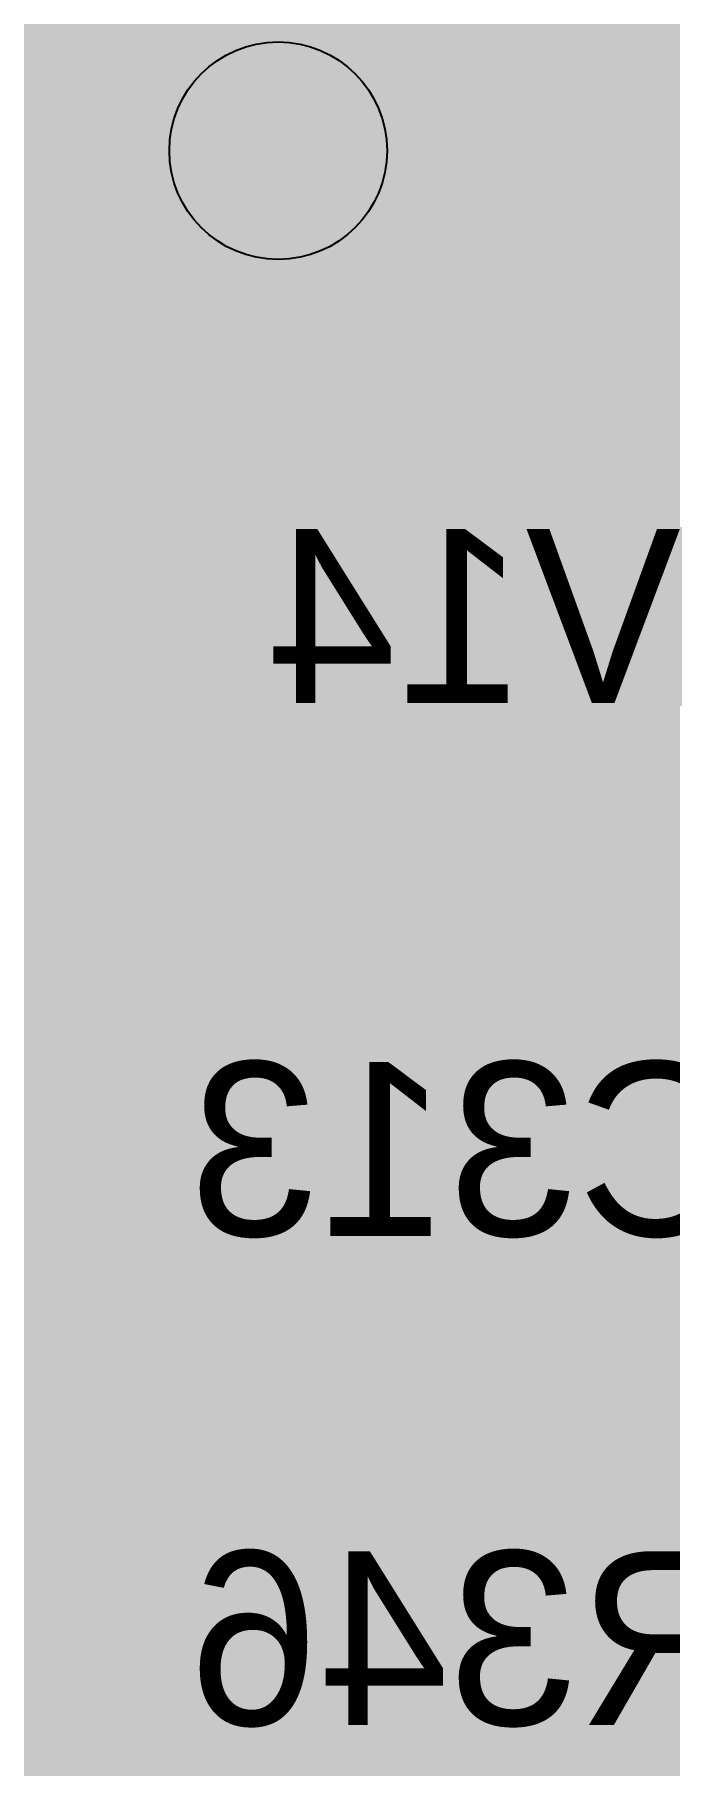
# Model space of a CAD drawing. Extents: x -28 to 199, y -61 to 255.
# Drawn here: x 139.88 to 142.8, y 146.58 to 154.53 of the extents above; entities that cross this region are included whole.
import ezdxf
from ezdxf.enums import TextEntityAlignment as Align

# ---------------------------------------------------------------- set-up
doc = ezdxf.new("R2010")
doc.units = 0
doc.header["$MEASUREMENT"] = 0
for name, color, linetype in [('ASSEMBLY_PART_NUMBERS_BTM', 191, 'CONTINUOUS'), ('ASSEMBLY_PART_NUMBERS_TOP', 102, 'CONTINUOUS'), ('ASSEMBLY_REF_DES_BTM', 191, 'CONTINUOUS'), ('DRILL_DRAWING', 21, 'CONTINUOUS'), ('GENERATED_SILKSCREEN_BTM', 255, 'CONTINUOUS'), ('GENERATED_SILKSCREEN_TOP', 140, 'CONTINUOUS'), ('MOUNTING_HOLES_LAYER_2', 42, 'CONTINUOUS'), ('MOUNTING_HOLES_LAYER_3', 42, 'CONTINUOUS'), ('MOUNTING_HOLES_LAYER_BOT21', 42, 'CONTINUOUS'), ('MOUNTING_HOLES_LAYER_TOP', 42, 'CONTINUOUS'), ('PLANE_DATA_LAYER_TOP', 150, 'CONTINUOUS'), ('PLANE_SHAPES_LAYER_2', 230, 'CONTINUOUS'), ('PLANE_SHAPES_LAYER_3', 81, 'CONTINUOUS'), ('PLANE_SHAPES_LAYER_TOP', 150, 'CONTINUOUS'), ('SILKSCREEN_REF_DES_BTM', 211, 'CONTINUOUS'), ('SILKSCREEN_REF_DES_TOP', 150, 'CONTINUOUS'), ('TRACES_LAYER_2', 230, 'CONTINUOUS'), ('TRACES_LAYER_BOTTOM', 10, 'CONTINUOUS'), ('TRACES_LAYER_TOP', 150, 'CONTINUOUS')]:
    doc.layers.add(name, color=color, linetype=linetype)
doc.styles.add('VERDANA', font='verdana.TTF')
doc.styles.add('VERIBEST_GERBER_0', font='txt')

msp = doc.modelspace()

# ---------------------------------------------------------------- hatches: boundary and pattern name
at = {"layer": 'MOUNTING_HOLES_LAYER_2'}
h = msp.add_hatch(color=256, dxfattribs=at)
edge = h.paths.add_edge_path()
edge.add_arc((141, 154), 0.5, 0, 360)
at = {"layer": 'MOUNTING_HOLES_LAYER_3'}
h = msp.add_hatch(color=256, dxfattribs=at)
edge = h.paths.add_edge_path()
edge.add_arc((141, 154), 0.5, 0, 360)
at = {"layer": 'MOUNTING_HOLES_LAYER_BOT21'}
h = msp.add_hatch(color=256, dxfattribs=at)
edge = h.paths.add_edge_path()
edge.add_arc((141, 154), 0.5, 0, 360)
at = {"layer": 'MOUNTING_HOLES_LAYER_TOP'}
h = msp.add_hatch(color=256, dxfattribs=at)
edge = h.paths.add_edge_path()
edge.add_arc((141, 154), 0.5, 0, 360)
at = {"layer": 'PLANE_DATA_LAYER_TOP'}
h = msp.add_hatch(color=256, dxfattribs=at)
h.paths.add_polyline_path([(154.25, 152.20923, -0.5823694), (154.13471, 152.14381, 0.5823677), (153, 151.5), (153, 151.5, 0.1354741), (153.10619, 151.11529, -0.5823732), (153.04077, 151), (144.25001, 151, 0.4142136), (144.25, 150.99999), (144.25, 146.48354, -0.4142136), (144.1738, 146.40734), (141.76908, 146.40734, 0.1989122), (141.46856, 146.28286), (141.04602, 145.86033, 0.1989122), (140.92155, 145.55981), (140.92155, 141.44066, 0.1427308), (140.98807, 141.21236, -0.1427302), (141, 141.17143), (141, 137.8262, -0.4142136), (140.9238, 137.75), (140.73867, 137.75, -0.1989134), (140.68479, 137.77232), (140.39095, 138.06615, -0.19891), (140.36864, 138.12003), (140.36864, 138.12003, -0.1031535), (140.37499, 138.15049, 0.1031534), (140.5, 138.75), (140.5, 138.75, 1), (137.5, 138.75), (137.5, 138.75, 0.1031534), (137.62501, 138.15049, -0.1031535), (137.63136, 138.12003), (137.63136, 138.12003, -0.19891), (137.60905, 138.06615), (136.06521, 136.52232, -0.1989134), (136.01133, 136.5), (132.5762, 136.5, -0.4142136), (132.5, 136.5762), (132.5, 142.9238, -0.4142136), (132.5762, 143), (135.49999, 143, 0.4142136), (135.5, 143.00001), (135.5, 146.24999, 0.4142136), (135.49999, 146.25), (134.41542, 146.25, -0.6466126), (134.35839, 146.37674, 0.1833039), (134.61, 147.04), (134.61, 147.04, 0.6130226), (133.02169, 147.84864, -0.6130232), (132.90066, 147.91026), (132.90066, 151.27383, -0.19891), (132.92298, 151.32771), (133.32295, 151.72768, -0.1989134), (133.37683, 151.75), (144.24999, 151.75, 0.4142136), (144.25, 151.75001), (144.25, 153.3238, -0.4142136), (144.3262, 153.4), (154.1738, 153.4, -0.4142136), (154.25, 153.3238)], flags=0)
h.paths.add_polyline_path([(133.5, 138.75, -1), (136.5, 138.75, -1)], flags=0)
at = {"layer": 'PLANE_SHAPES_LAYER_2'}
h = msp.add_hatch(color=256, dxfattribs=at)
h.paths.add_polyline_path([(169.5, 129.25), (149.5, 129.25), (142.25, 122), (142.25, 90.5), (147.5, 90.5), (147.5, 80), (154, 80), (154, 69.25), (131.75, 69.25), (131.75, 73.25), (121.25, 73.25), (121.25, 81), (110.5, 81), (110.5, 125.75), (106.5, 125.75), (106.5, 128.75), (93.5, 128.75), (93.5, 120.25), (91.75, 120.25), (91.75, 121.5), (80, 121.5), (80, 118.25), (73.25, 118.25), (73.25, 124.5), (67.5, 124.5), (67.5, 128), (57.75, 128), (57.75, 120.25), (55.25, 120.25), (55.25, 121.5), (47.5, 121.5), (47.5, 119), (35, 119), (35, 134.75), (32.75, 134.75), (32.75, 159.75), (29.25, 159.75), (29.25, 175.25), (22.5, 175.25), (22.5, 195.25), (17.25, 195.25), (17.25, 198), (22.5, 198), (22.5, 216.5), (40.25, 216.5), (40.25, 235.5), (54.5, 235.5), (54.5, 254), (87.25, 254), (87.25, 236.25), (86.25, 236.25), (86.25, 228.75), (81, 228.75), (81, 218.75), (95.25, 218.75), (95.25, 194.5), (87, 194.5), (87, 172), (131.1, 172), (131.1, 208.75), (115.5, 208.75), (115.5, 213.75), (106.75, 213.75), (106.75, 218.75), (110.25, 222.25), (110.25, 226.25), (142.5, 226.25), (142.5, 221.5), (160.5, 221.5), (160.5, 240.75), (169.5, 240.75)])
h.paths.add_polyline_path([(35.5, 149.5), (41.75, 149.5), (41.75, 152), (39.25, 152), (39.25, 154), (37.75, 154), (37.75, 152), (35.5, 152)], flags=16)
h.paths.add_polyline_path([(37.5, 125.75), (37.5, 128.75), (42.75, 128.75), (42.75, 125.75)], flags=16)
h.paths.add_polyline_path([(52, 127.75), (52, 130.75), (54.25, 130.75), (54.25, 127.75)], flags=16)
h.paths.add_polyline_path([(50.75, 219.5), (50.75, 226.5), (71.75, 226.5), (71.75, 219.5)], flags=16)
h.paths.add_polyline_path([(66.5, 150.75), (66.5, 177.5), (72.25, 177.5), (72.25, 150.75)], flags=16)
h.paths.add_polyline_path([(47.25, 185.25), (73, 185.25), (73, 188.25), (70.25, 188.25), (70.25, 191), (47.25, 191)], flags=16)
h.paths.add_polyline_path([(84.5, 208), (84.5, 212.75), (85, 212.75), (85, 208)], flags=16)
h.paths.add_polyline_path([(61.5, 137.25), (87.75, 137.25), (87.75, 140.5), (84.75, 140.5), (84.75, 143), (61.5, 143)], flags=16)
h.paths.add_polyline_path([(88.75, 127), (88.75, 130), (91, 130), (91, 127)], flags=16)
h.paths.add_polyline_path([(85.5, 130.25), (85.5, 132.5), (91, 132.5), (91, 130.25)], flags=16)
h.paths.add_polyline_path([(108.75, 142.25), (135.75, 142.25), (135.75, 145.75), (132.25, 145.75), (132.25, 149), (108.75, 149)], flags=16)
h.paths.add_polyline_path([(114.25, 126.75), (140.75, 126.75), (140.75, 129.75), (137.25, 129.75), (137.25, 133), (114.25, 133)], flags=16)
h.paths.add_polyline_path([(155.25, 180.25), (166.25, 180.25), (166.25, 186.25), (152.25, 186.25), (152.25, 183), (155.25, 183)], flags=16)
at = {"layer": 'PLANE_SHAPES_LAYER_3'}
h = msp.add_hatch(color=256, dxfattribs=at)
h.paths.add_polyline_path([(169.5, 129.25), (149.5, 129.25), (142.25, 122), (142.25, 90.5), (147.5, 90.5), (147.5, 80), (154, 80), (154, 69.25), (131.75, 69.25), (131.75, 73.25), (121.25, 73.25), (121.25, 81), (110.5, 81), (110.5, 125.75), (106.5, 125.75), (106.5, 128.75), (93.5, 128.75), (93.5, 120.25), (91.75, 120.25), (91.75, 121.5), (80, 121.5), (80, 118.25), (73.25, 118.25), (73.25, 124.5), (67.5, 124.5), (67.5, 127.75), (58.25, 127.75), (58.25, 130.25), (88.75, 130.25), (88.75, 127), (91, 127), (91, 132.5), (55, 132.5), (55, 131.25), (52, 131.25), (52, 127.75), (55, 127.75), (55, 127.25), (57.75, 127.25), (57.75, 120.25), (55.25, 120.25), (55.25, 121.5), (47.5, 121.5), (47.5, 119), (35, 119), (35, 134.75), (32.75, 134.75), (32.75, 159.75), (29.25, 159.75), (29.25, 175.25), (22.5, 175.25), (22.5, 195.25), (17.25, 195.25), (17.25, 198), (22.5, 198), (22.5, 216.5), (40.25, 216.5), (40.25, 235.5), (54.5, 235.5), (54.5, 254), (87.25, 254), (87.25, 236.25), (86.25, 236.25), (86.25, 228.75), (81, 228.75), (81, 218.75), (95.25, 218.75), (95.25, 194.5), (87, 194.5), (87, 172), (131.1, 172), (131.1, 208.75), (115.5, 208.75), (115.5, 213.75), (106.75, 213.75), (106.75, 218.75), (110.25, 222.25), (110.25, 226.25), (142.5, 226.25), (142.5, 221.5), (160.5, 221.5), (160.5, 240.75), (169.5, 240.75)])
h.paths.add_polyline_path([(35.5, 149.5), (41.75, 149.5), (41.75, 152), (39.25, 152), (39.25, 154), (37.75, 154), (37.75, 152), (35.5, 152)], flags=16)
h.paths.add_polyline_path([(37.5, 125.75), (37.5, 128.75), (42.75, 128.75), (42.75, 125.75)], flags=16)
h.paths.add_polyline_path([(50.75, 219.5), (50.75, 226.5), (71.75, 226.5), (71.75, 219.5)], flags=16)
h.paths.add_polyline_path([(66.5, 150.75), (66.5, 177.5), (72.25, 177.5), (72.25, 150.75)], flags=16)
h.paths.add_polyline_path([(47.25, 185.25), (73, 185.25), (73, 188.25), (70.25, 188.25), (70.25, 191), (47.25, 191)], flags=16)
h.paths.add_polyline_path([(84.5, 208), (84.5, 212.75), (85, 212.75), (85, 208)], flags=16)
h.paths.add_polyline_path([(61.5, 137.25), (87.75, 137.25), (87.75, 140.5), (84.75, 140.5), (84.75, 143), (61.5, 143)], flags=16)
h.paths.add_polyline_path([(108.75, 142.25), (135.75, 142.25), (135.75, 145.75), (132.25, 145.75), (132.25, 149), (108.75, 149)], flags=16)
h.paths.add_polyline_path([(114.25, 126.75), (140.75, 126.75), (140.75, 129.75), (137.25, 129.75), (137.25, 133), (114.25, 133)], flags=16)
h.paths.add_polyline_path([(155.25, 180.25), (166.25, 180.25), (166.25, 186.25), (152.25, 186.25), (152.25, 183), (155.25, 183)], flags=16)

# ---------------------------------------------------------------- linework, layer by layer
at = {"layer": 'GENERATED_SILKSCREEN_BTM', "const_width": 0.15}
for points in [[(141.8708, 151.4792), (141.8772, 151.4776), (141.8812, 151.4744), (141.8828, 151.4688), (141.8836, 151.4624), (141.8828, 151.4568), (141.8812, 151.4512), (141.8772, 151.4472), (141.8708, 151.4464), (141.5588, 151.4464), (141.5532, 151.4472), (141.5484, 151.4512), (141.546, 151.4568), (141.5452, 151.4624), (141.546, 151.4688), (141.5484, 151.4744), (141.5532, 151.4776), (141.5588, 151.4792), (141.6996, 151.4792), (141.6996, 152.2304), (141.7004, 152.236), (141.7028, 152.24), (141.7068, 152.2424), (141.7124, 152.2432), (141.7164, 152.244), (141.7204, 152.244), (141.7236, 152.2424), (141.7268, 152.2392), (141.8828, 152.02), (141.8844, 152.0168), (141.8852, 152.0144), (141.8852, 152.0088), (141.8828, 152.004), (141.8788, 152), (141.874, 151.9968), (141.8684, 151.9952), (141.8652, 151.9952), (141.8628, 151.996), (141.8588, 152.0008), (141.7308, 152.18), (141.7308, 151.4792), (141.8708, 151.4792)], [(141.2028, 151.7376), (140.7724, 152.1664), (140.7724, 151.7376), (141.2028, 151.7376)], [(140.7724, 151.4624), (140.7716, 151.456), (140.7676, 151.452), (140.762, 151.4496), (140.7564, 151.4488), (140.7508, 151.4496), (140.746, 151.452), (140.742, 151.456), (140.7404, 151.4624), (140.7404, 151.7048), (140.7028, 151.7048), (140.6972, 151.7064), (140.6924, 151.7096), (140.69, 151.7152), (140.6892, 151.7208), (140.69, 151.7272), (140.6924, 151.7328), (140.6972, 151.7368), (140.7028, 151.7376), (140.7404, 151.7376), (140.7404, 152.208), (140.7412, 152.212), (140.7436, 152.2152), (140.7468, 152.2184), (140.7508, 152.2208), (140.7556, 152.2224), (140.7604, 152.2232), (140.7644, 152.2224), (140.7684, 152.2192), (141.254, 151.7336), (141.2572, 151.7288), (141.2588, 151.724), (141.258, 151.7192), (141.2548, 151.7136), (141.2532, 151.7096), (141.25, 151.7072), (141.2468, 151.7056), (141.2428, 151.7048), (140.7724, 151.7048), (140.7724, 151.4624)], [(142.4228, 151.4464), (142.4444, 151.4464), (142.4492, 151.4472), (142.4532, 151.4496), (142.458, 151.4528), (142.4588, 151.4576), (142.7188, 152.2248), (142.7196, 152.228), (142.7196, 152.2312), (142.7188, 152.2336), (142.7172, 152.236), (142.7124, 152.24), (142.7068, 152.2432), (142.7012, 152.244), (142.6956, 152.2432), (142.6908, 152.2408), (142.6876, 152.2352), (142.434, 151.4808), (142.1788, 152.2352), (142.1756, 152.2408), (142.1708, 152.2432), (142.1652, 152.244), (142.1596, 152.2432), (142.154, 152.24), (142.15, 152.236), (142.1484, 152.2312), (142.1492, 152.2248), (142.4076, 151.4576), (142.41, 151.4528), (142.4148, 151.4496), (142.418, 151.4472), (142.4228, 151.4464)], [(141.4168, 149.0292), (141.4232, 149.0276), (141.4272, 149.0244), (141.4288, 149.0188), (141.4296, 149.0124), (141.4288, 149.0068), (141.4272, 149.0012), (141.4232, 148.9972), (141.4168, 148.9964), (141.1048, 148.9964), (141.0992, 148.9972), (141.0944, 149.0012), (141.092, 149.0068), (141.0912, 149.0124), (141.092, 149.0188), (141.0944, 149.0244), (141.0992, 149.0276), (141.1048, 149.0292), (141.2456, 149.0292), (141.2456, 149.7804), (141.2464, 149.786), (141.2488, 149.79), (141.2528, 149.7924), (141.2584, 149.7932), (141.2624, 149.794), (141.2664, 149.794), (141.2696, 149.7924), (141.2728, 149.7892), (141.4288, 149.57), (141.4304, 149.5668), (141.4312, 149.5644), (141.4312, 149.5588), (141.4288, 149.554), (141.4248, 149.55), (141.42, 149.5468), (141.4144, 149.5452), (141.4112, 149.5452), (141.4088, 149.546), (141.4048, 149.5508), (141.2768, 149.73), (141.2768, 149.0292), (141.4168, 149.0292)], [(140.6624, 148.9996), (140.7976, 149.1092), (140.8, 149.1108), (140.8016, 149.1132), (140.8024, 149.1156), (140.8024, 149.118), (140.8016, 149.1236), (140.7984, 149.1292), (140.7944, 149.1332), (140.7896, 149.1364), (140.784, 149.1372), (140.7784, 149.1356), (140.648, 149.0292), (140.3896, 149.0292), (140.2648, 149.13), (140.2648, 149.2788), (140.388, 149.3804), (140.5208, 149.3804), (140.5272, 149.382), (140.5312, 149.3852), (140.5336, 149.3908), (140.5344, 149.3964), (140.5336, 149.402), (140.5312, 149.4068), (140.5272, 149.4108), (140.5208, 149.4124), (140.388, 149.4124), (140.2648, 149.514), (140.2648, 149.6628), (140.3896, 149.7636), (140.648, 149.7636), (140.7784, 149.6572), (140.784, 149.6556), (140.7896, 149.6564), (140.7944, 149.6588), (140.7984, 149.6636), (140.8016, 149.6684), (140.8024, 149.674), (140.8024, 149.6772), (140.8016, 149.6796), (140.8, 149.682), (140.7976, 149.6836), (140.6624, 149.7932), (140.66, 149.794), (140.6576, 149.7948), (140.6568, 149.7956), (140.6536, 149.7964), (140.384, 149.7964), (140.38, 149.7956), (140.3784, 149.7948), (140.3768, 149.794), (140.3736, 149.7932), (140.2384, 149.6836), (140.236, 149.6796), (140.2352, 149.6764), (140.2336, 149.674), (140.2328, 149.6708), (140.2328, 149.506), (140.2336, 149.5036), (140.2352, 149.498), (140.236, 149.494), (140.2384, 149.4924), (140.356, 149.3964), (140.2384, 149.3004), (140.2376, 149.2988), (140.236, 149.2972), (140.2352, 149.2964), (140.2352, 149.2948), (140.2336, 149.2892), (140.2328, 149.2868), (140.2328, 149.122), (140.2336, 149.118), (140.2352, 149.1148), (140.236, 149.1116), (140.2384, 149.1092), (140.3736, 148.9996), (140.3768, 148.998), (140.3776, 148.9972), (140.38, 148.9972), (140.3808, 148.9964), (140.3816, 148.9964), (140.384, 148.9964), (140.6536, 148.9964), (140.6568, 148.9972), (140.66, 148.998), (140.6624, 148.9996)], [(142.1464, 148.9996), (142.2816, 149.1092), (142.284, 149.1108), (142.2856, 149.1132), (142.2864, 149.1156), (142.2864, 149.118), (142.2856, 149.1236), (142.2824, 149.1292), (142.2784, 149.1332), (142.2736, 149.1364), (142.268, 149.1372), (142.2624, 149.1356), (142.132, 149.0292), (141.8736, 149.0292), (141.7488, 149.13), (141.7488, 149.2788), (141.872, 149.3804), (142.0048, 149.3804), (142.0112, 149.382), (142.0152, 149.3852), (142.0176, 149.3908), (142.0184, 149.3964), (142.0176, 149.402), (142.0152, 149.4068), (142.0112, 149.4108), (142.0048, 149.4124), (141.872, 149.4124), (141.7488, 149.514), (141.7488, 149.6628), (141.8736, 149.7636), (142.132, 149.7636), (142.2624, 149.6572), (142.268, 149.6556), (142.2736, 149.6564), (142.2784, 149.6588), (142.2824, 149.6636), (142.2856, 149.6684), (142.2864, 149.674), (142.2864, 149.6772), (142.2856, 149.6796), (142.284, 149.682), (142.2816, 149.6836), (142.1464, 149.7932), (142.144, 149.794), (142.1416, 149.7948), (142.1408, 149.7956), (142.1376, 149.7964), (141.868, 149.7964), (141.864, 149.7956), (141.8624, 149.7948), (141.8608, 149.794), (141.8576, 149.7932), (141.7224, 149.6836), (141.72, 149.6796), (141.7192, 149.6764), (141.7176, 149.674), (141.7168, 149.6708), (141.7168, 149.506), (141.7176, 149.5036), (141.7192, 149.498), (141.72, 149.494), (141.7224, 149.4924), (141.84, 149.3964), (141.7224, 149.3004), (141.7216, 149.2988), (141.72, 149.2972), (141.7192, 149.2964), (141.7192, 149.2948), (141.7176, 149.2892), (141.7168, 149.2868), (141.7168, 149.122), (141.7176, 149.118), (141.7192, 149.1148), (141.72, 149.1116), (141.7224, 149.1092), (141.8576, 148.9996), (141.8608, 148.998), (141.8616, 148.9972), (141.864, 148.9972), (141.8648, 148.9964), (141.8656, 148.9964), (141.868, 148.9964), (142.1376, 148.9964), (142.1408, 148.9972), (142.144, 148.998), (142.1464, 148.9996)], [(142.892, 149.7964), (142.6224, 149.7964), (142.6184, 149.7956), (142.6168, 149.7948), (142.6144, 149.794), (142.612, 149.7932), (142.4768, 149.6836), (142.4736, 149.6796), (142.472, 149.6732), (142.4728, 149.6684), (142.4744, 149.6644), (142.4768, 149.6612), (142.4808, 149.658), (142.4848, 149.6556), (142.4888, 149.6548), (142.4928, 149.6548), (142.496, 149.6572), (142.628, 149.7636), (142.8864, 149.7636)], [(142.8864, 149.0292), (142.628, 149.0292), (142.496, 149.1356), (142.4928, 149.1372), (142.4888, 149.138), (142.4848, 149.1372), (142.4808, 149.1348), (142.4768, 149.1316), (142.4744, 149.1276), (142.4728, 149.1228), (142.472, 149.118), (142.4736, 149.1132), (142.4768, 149.1092), (142.612, 148.9996), (142.6152, 148.998), (142.616, 148.9972), (142.6184, 148.9972), (142.6192, 148.9964), (142.62, 148.9964), (142.6224, 148.9964), (142.892, 148.9964)], [(141.4748, 147.0376), (141.0444, 147.4664), (141.0444, 147.0376), (141.4748, 147.0376)], [(140.3428, 147.5432), (140.2084, 147.4336), (140.2052, 147.4296), (140.2036, 147.4232), (140.2044, 147.4184), (140.206, 147.4144), (140.2084, 147.4112), (140.2124, 147.408), (140.2164, 147.4056), (140.2204, 147.4048), (140.2244, 147.4048), (140.2276, 147.4072), (140.3588, 147.5136), (140.618, 147.5136), (140.7412, 147.4128), (140.7412, 147.1256), (140.6324, 147.2144), (140.6292, 147.2152), (140.6276, 147.216), (140.6268, 147.216), (140.6268, 147.2168), (140.6228, 147.2176), (140.3532, 147.2176), (140.35, 147.2168), (140.35, 147.216), (140.3484, 147.216), (140.346, 147.2152), (140.3436, 147.2144), (140.2084, 147.1056), (140.2076, 147.1032), (140.206, 147.1024), (140.2052, 147.1016), (140.2052, 147.1), (140.2036, 147.0944), (140.2028, 147.092), (140.2028, 146.872), (140.2036, 146.868), (140.2052, 146.8648), (140.206, 146.8616), (140.2084, 146.8592), (140.3428, 146.7496), (140.3468, 146.748), (140.3476, 146.7472), (140.35, 146.7472), (140.3508, 146.7464), (140.3516, 146.7464), (140.3532, 146.7464), (140.6228, 146.7464), (140.626, 146.7472), (140.6292, 146.748), (140.6324, 146.7496), (140.7668, 146.8592), (140.7692, 146.8608), (140.77, 146.8616), (140.7716, 146.864), (140.7732, 146.8696), (140.774, 146.872), (140.774, 147.4208), (140.7732, 147.4248), (140.7716, 147.428), (140.77, 147.4296), (140.7692, 147.4312), (140.7668, 147.4336), (140.6324, 147.5432), (140.6292, 147.544), (140.6276, 147.5448), (140.626, 147.5456), (140.6228, 147.5464), (140.3532, 147.5464), (140.35, 147.5456), (140.3484, 147.5448), (140.346, 147.544), (140.3428, 147.5432)], [(141.0444, 146.7624), (141.0436, 146.756), (141.0396, 146.752), (141.034, 146.7496), (141.0284, 146.7488), (141.0228, 146.7496), (141.018, 146.752), (141.014, 146.756), (141.0124, 146.7624), (141.0124, 147.0048), (140.9748, 147.0048), (140.9692, 147.0064), (140.9644, 147.0096), (140.962, 147.0152), (140.9612, 147.0208), (140.962, 147.0272), (140.9644, 147.0328), (140.9692, 147.0368), (140.9748, 147.0376), (141.0124, 147.0376), (141.0124, 147.508), (141.0132, 147.512), (141.0156, 147.5152), (141.0188, 147.5184), (141.0228, 147.5208), (141.0276, 147.5224), (141.0324, 147.5232), (141.0364, 147.5224), (141.0404, 147.5192), (141.526, 147.0336), (141.5292, 147.0288), (141.5308, 147.024), (141.53, 147.0192), (141.5268, 147.0136), (141.5252, 147.0096), (141.522, 147.0072), (141.5188, 147.0056), (141.5148, 147.0048), (141.0444, 147.0048), (141.0444, 146.7624)], [(142.1444, 146.7496), (142.2796, 146.8592), (142.282, 146.8608), (142.2836, 146.8632), (142.2844, 146.8656), (142.2844, 146.868), (142.2836, 146.8736), (142.2804, 146.8792), (142.2764, 146.8832), (142.2716, 146.8864), (142.266, 146.8872), (142.2604, 146.8856), (142.13, 146.7792), (141.8716, 146.7792), (141.7468, 146.88), (141.7468, 147.0288), (141.87, 147.1304), (142.0028, 147.1304), (142.0092, 147.132), (142.0132, 147.1352), (142.0156, 147.1408), (142.0164, 147.1464), (142.0156, 147.152), (142.0132, 147.1568), (142.0092, 147.1608), (142.0028, 147.1624), (141.87, 147.1624), (141.7468, 147.264), (141.7468, 147.4128), (141.8716, 147.5136), (142.13, 147.5136), (142.2604, 147.4072), (142.266, 147.4056), (142.2716, 147.4064), (142.2764, 147.4088), (142.2804, 147.4136), (142.2836, 147.4184), (142.2844, 147.424), (142.2844, 147.4272), (142.2836, 147.4296), (142.282, 147.432), (142.2796, 147.4336), (142.1444, 147.5432), (142.142, 147.544), (142.1396, 147.5448), (142.1388, 147.5456), (142.1356, 147.5464), (141.866, 147.5464), (141.862, 147.5456), (141.8604, 147.5448), (141.8588, 147.544), (141.8556, 147.5432), (141.7204, 147.4336), (141.718, 147.4296), (141.7172, 147.4264), (141.7156, 147.424), (141.7148, 147.4208), (141.7148, 147.256), (141.7156, 147.2536), (141.7172, 147.248), (141.718, 147.244), (141.7204, 147.2424), (141.838, 147.1464), (141.7204, 147.0504), (141.7196, 147.0488), (141.718, 147.0472), (141.7172, 147.0464), (141.7172, 147.0448), (141.7156, 147.0392), (141.7148, 147.0368), (141.7148, 146.872), (141.7156, 146.868), (141.7172, 146.8648), (141.718, 146.8616), (141.7204, 146.8592), (141.8556, 146.7496), (141.8588, 146.748), (141.8596, 146.7472), (141.862, 146.7472), (141.8628, 146.7464), (141.8636, 146.7464), (141.866, 146.7464), (142.1356, 146.7464), (142.1388, 146.7472), (142.142, 146.748), (142.1444, 146.7496)], [(142.4756, 147.2424), (142.4732, 147.244), (142.4724, 147.248), (142.4708, 147.252), (142.47, 147.256), (142.47, 147.4208), (142.4708, 147.4248), (142.4724, 147.4272), (142.4724, 147.4296), (142.4732, 147.4304), (142.4748, 147.4312), (142.4756, 147.4328), (142.6116, 147.5432), (142.6156, 147.5448), (142.6188, 147.5456), (142.622, 147.5464), (143.0252, 147.5464)], [(143.0092, 147.5136), (142.6268, 147.5136), (142.502, 147.4128), (142.502, 147.264), (142.6268, 147.1624), (143.0092, 147.1624), (143.0092, 147.5136)], [(140.7412, 147.084), (140.7412, 146.88), (140.618, 146.7792), (140.3596, 146.7792), (140.2348, 146.88), (140.2348, 147.084), (140.3596, 147.1856), (140.618, 147.1856), (140.7412, 147.084)], [(143.0092, 147.1304), (142.6332, 147.1304), (142.502, 146.7576), (142.4988, 146.752), (142.4932, 146.7488), (142.4876, 146.748), (142.482, 146.7496), (142.4772, 146.752), (142.4732, 146.756), (142.4716, 146.7616), (142.4724, 146.768), (142.6036, 147.1408), (142.4756, 147.2424)]]:
    msp.add_lwpolyline(points, dxfattribs=at)
at = {"layer": 'GENERATED_SILKSCREEN_TOP', "const_width": 0.15}
for points in [[(139.70575, 150.7025), (140.18725, 150.0185), (140.66875, 150.7025), (140.67625, 150.71), (140.68675, 150.7115), (140.69725, 150.7085), (140.70625, 150.704), (140.71525, 150.6965), (140.71975, 150.686), (140.72125, 150.6755), (140.71825, 150.665), (140.22325, 149.9645), (140.71825, 149.264), (140.72125, 149.252), (140.71975, 149.2415), (140.71525, 149.231), (140.70625, 149.2235), (140.69725, 149.2175), (140.68675, 149.216), (140.67625, 149.219), (140.66875, 149.228)], [(141.87775, 150.7085), (142.12975, 150.503), (142.13425, 150.4955), (142.13575, 150.4895), (142.13875, 150.485), (142.14025, 150.479), (142.14025, 150.2735), (142.13875, 150.2675), (142.13575, 150.2585), (142.13425, 150.251), (142.12975, 150.248), (141.13075, 149.4365), (141.13075, 149.276), (142.11025, 149.276), (142.12075, 149.273), (142.12975, 149.267), (142.13425, 149.2565), (142.13575, 149.2445), (142.13425, 149.234), (142.12975, 149.2235), (142.12075, 149.2175), (142.11025, 149.2145), (141.09925, 149.2145), (141.08725, 149.2175), (141.07975, 149.225), (141.07225, 149.2325), (141.06925, 149.2445), (141.06925, 149.45), (141.07075, 149.4545), (141.07375, 149.465), (141.07675, 149.4695), (141.07975, 149.4725), (141.08275, 149.4755), (142.08025, 150.2885), (142.08025, 150.464), (141.84625, 150.653), (141.36175, 150.653), (141.11725, 150.4535), (141.10675, 150.4505), (141.09625, 150.452), (141.08725, 150.4565), (141.08125, 150.4655), (141.07525, 150.4745), (141.07375, 150.485), (141.07375, 150.491), (141.07525, 150.4955), (141.08275, 150.503), (141.33475, 150.7085), (141.34075, 150.71), (141.34525, 150.7115), (141.34675, 150.713), (141.35275, 150.7145), (141.85825, 150.7145), (141.86425, 150.713), (141.86575, 150.713), (141.86725, 150.7115), (141.87175, 150.71), (141.87775, 150.7085)], [(143.26375, 150.653), (142.77925, 150.653), (142.53475, 150.4535), (142.52425, 150.4505), (142.51375, 150.452), (142.50475, 150.4565), (142.49875, 150.4655), (142.49275, 150.4745), (142.49125, 150.485), (142.49125, 150.491), (142.49275, 150.4955), (142.50025, 150.503), (142.75225, 150.7085), (142.75825, 150.71), (142.76275, 150.7115), (142.76425, 150.713), (142.77025, 150.7145), (143.27575, 150.7145)], [(139.65775, 149.264), (140.14825, 149.9645), (139.65775, 150.665)], [(143.52775, 149.2145), (142.51675, 149.2145), (142.50475, 149.2175), (142.49725, 149.225), (142.48975, 149.2325), (142.48675, 149.2445), (142.48675, 149.45), (142.48825, 149.4545), (142.49125, 149.465), (142.49425, 149.4695), (142.49725, 149.4725), (142.50025, 149.4755), (143.49775, 150.2885)], [(143.54725, 150.248), (142.54825, 149.4365), (142.54825, 149.276), (143.52775, 149.276)], [(140.66875, 149.228), (140.18725, 149.9105), (139.70575, 149.228)]]:
    msp.add_lwpolyline(points, dxfattribs=at)
at = {"layer": 'MOUNTING_HOLES_LAYER_2'}
msp.add_circle((141, 154), 0.5, dxfattribs=at)
at = {"layer": 'MOUNTING_HOLES_LAYER_3'}
msp.add_circle((141, 154), 0.5, dxfattribs=at)
at = {"layer": 'MOUNTING_HOLES_LAYER_BOT21'}
msp.add_circle((141, 154), 0.5, dxfattribs=at)
at = {"layer": 'MOUNTING_HOLES_LAYER_TOP'}
msp.add_circle((141, 154), 0.5, dxfattribs=at)
at = {"layer": 'PLANE_SHAPES_LAYER_TOP'}
msp.add_solid([(135.5, 141.25), (144.25, 141.25), (135.5, 151.75), (144.25, 151.75)], dxfattribs=at)
at = {"layer": 'TRACES_LAYER_2', "const_width": 0.254}
for points in [[(131.5, 143.1), (133.6624, 143.1), (146.003, 155.4406), (146.003, 158.88946), (146.92058, 159.80704), (146.92058, 192.18624), (138.7882, 200.31862), (138.7882, 209.94074), (138.55155, 210.1774), (125.59443, 210.1774), (120.65659, 215.11524), (115.28476, 215.11524), (112.6, 217.8)], [(142.023, 211.27669), (142.023, 201.65457), (151.37781, 192.29976), (151.37781, 169.46476), (151.977, 168.86558), (151.977, 163.68042), (152.077, 163.58042), (152.077, 163.01958), (151.977, 162.91958), (151.977, 157.8865), (127, 132.9095), (127, 121.8)], [(110.5, 135.75), (111.37085, 134.87915), (111.37085, 134.67898), (111.73006, 134.31977), (118.99381, 134.31977), (118.99381, 135.07707), (125.07082, 141.15407), (133.83164, 141.15407), (133.87029, 141.19272), (134.04049, 141.19272), (147.619, 154.77123), (147.619, 157.59023), (150.681, 160.65223), (150.681, 162.62789), (150.47335, 162.83554), (150.47335, 163.52665), (149.9, 164.1), (149.9, 166.1)], [(147.9, 165.9), (147.51065, 165.51065), (147.51065, 159.35811), (146.407, 158.25446), (146.407, 155.27326), (133.53847, 142.40473), (119.40472, 142.40473), (112.8, 135.8)], [(115.5, 135.8), (121.70073, 142.00072), (133.70581, 142.00072), (146.811, 155.10592), (146.811, 158.08712), (147.92129, 159.1974), (147.92129, 164.52129), (148.4, 165)], [(149.2, 164.4), (149.2, 162.73167), (150.277, 161.65467), (150.277, 160.81958), (147.215, 157.75758), (147.215, 154.93857), (133.87315, 141.59672), (124.19673, 141.59672), (118.4, 135.8)], [(151.4, 163.3), (151.4, 160.35742), (148.023, 156.98042), (148.023, 154.60389), (134.16919, 140.75007), (126.15007, 140.75007), (121.2, 135.8)]]:
    msp.add_lwpolyline(points, dxfattribs=at)
at = {"layer": 'TRACES_LAYER_BOTTOM'}
for points, const_width in [([(116, 140.65), (132.60017, 140.65), (139.72565, 147.77548), (139.72565, 160.88289), (140.59255, 161.74979), (140.625, 161.74979), (140.66521, 161.79), (141.8, 161.79)], 0.5), ([(144.4, 145.5), (143.31289, 145.5), (142.39417, 146.41872), (142.39417, 152.34837), (144.0981, 154.0523), (153.68816, 154.0523), (155.15, 152.59045), (155.15, 151.75)], 0.35)]:
    msp.add_lwpolyline(points, dxfattribs=dict(at, const_width=const_width))
at = {"layer": 'TRACES_LAYER_TOP', "const_width": 0.5}
msp.add_lwpolyline([(155.2, 153.9), (143.52774, 153.9), (141.02774, 156.4), (138.25, 156.4)], dxfattribs=at)

# ---------------------------------------------------------------- texts
at = {"layer": 'ASSEMBLY_PART_NUMBERS_BTM', "style": 'VERIBEST_GERBER_0', "text_generation_flag": 2}
for s, p in [('SN74LVC2G00DCTR', (138.79, 161.25)), ('SN74HC20DR', (141.96, 159.25))]:
    msp.add_text(s, height=2.032, rotation=90, dxfattribs=at).set_placement(p, align=Align.TOP_LEFT)
for s, p in [('CL21B106KOQNNNE', (156, 156.46)), ('ERJ-3EKF6200V', (163.25, 156.14)), ('1N4148W-7-F', (145.25, 154.29)), ('ERJ-3EKF5362V', (149.5, 153.29)), ('ERJ-3EKF2052V', (156, 152.54)), ('C0805C822K5RACTU', (145.25, 151.79)), ('ERJ-3EKF2052V', (158.75, 150.54)), ('GRM1885C1H100JA01D', (149.5, 149.96)), ('ERJ-3EKF1022V', (145.25, 149.79)), ('CL10C010BB8NNNC', (156, 149.21)), ('ERJ-3GEY0R00V', (158.75, 149.04))]:
    msp.add_text(s, height=2.032, dxfattribs=at).set_placement(p, align=Align.TOP_LEFT)
at = {"layer": 'ASSEMBLY_PART_NUMBERS_TOP', "style": 'VERIBEST_GERBER_0'}
msp.add_text('MCR25JZHJ000', height=2.032, rotation=270, dxfattribs=at).set_placement((140.79, 155), align=Align.TOP_LEFT)
for s, p in [('ERJ-3EKF3923V', (132.25, 154.46)), ('SN74AHCT1G00DBVR', (113, 153.21))]:
    msp.add_text(s, height=2.032, dxfattribs=at).set_placement(p, align=Align.TOP_LEFT)
at = {"layer": 'ASSEMBLY_REF_DES_BTM', "style": 'VERDANA', "text_generation_flag": 2}
msp.add_text('OSC31', height=1.2, dxfattribs=at).set_placement((140.35, 154.5), align=Align.TOP_LEFT)
at = {"layer": 'DRILL_DRAWING', "style": 'VERIBEST_GERBER_0'}
for s, p in [('T', (141, 154)), ('A', (143.2, 148.1))]:
    msp.add_text(s, height=2, dxfattribs=at).set_placement(p, align=Align.MIDDLE_CENTER)
at = {"layer": 'SILKSCREEN_REF_DES_BTM', "style": 'VERIBEST_GERBER_0', "text_generation_flag": 2}
for s, p in [('V14', (142.85, 152.26)), ('C313', (143.15, 149.81)), ('R346', (143.15, 147.56))]:
    msp.add_text(s, height=0.8, dxfattribs=at).set_placement(p, align=Align.TOP_LEFT)
at = {"layer": 'SILKSCREEN_REF_DES_TOP', "style": 'VERIBEST_GERBER_0'}
msp.add_text('X22', height=1.5, dxfattribs=at).set_placement((139.45, 150.74), align=Align.TOP_LEFT)

doc.saveas('drawing.dxf')
